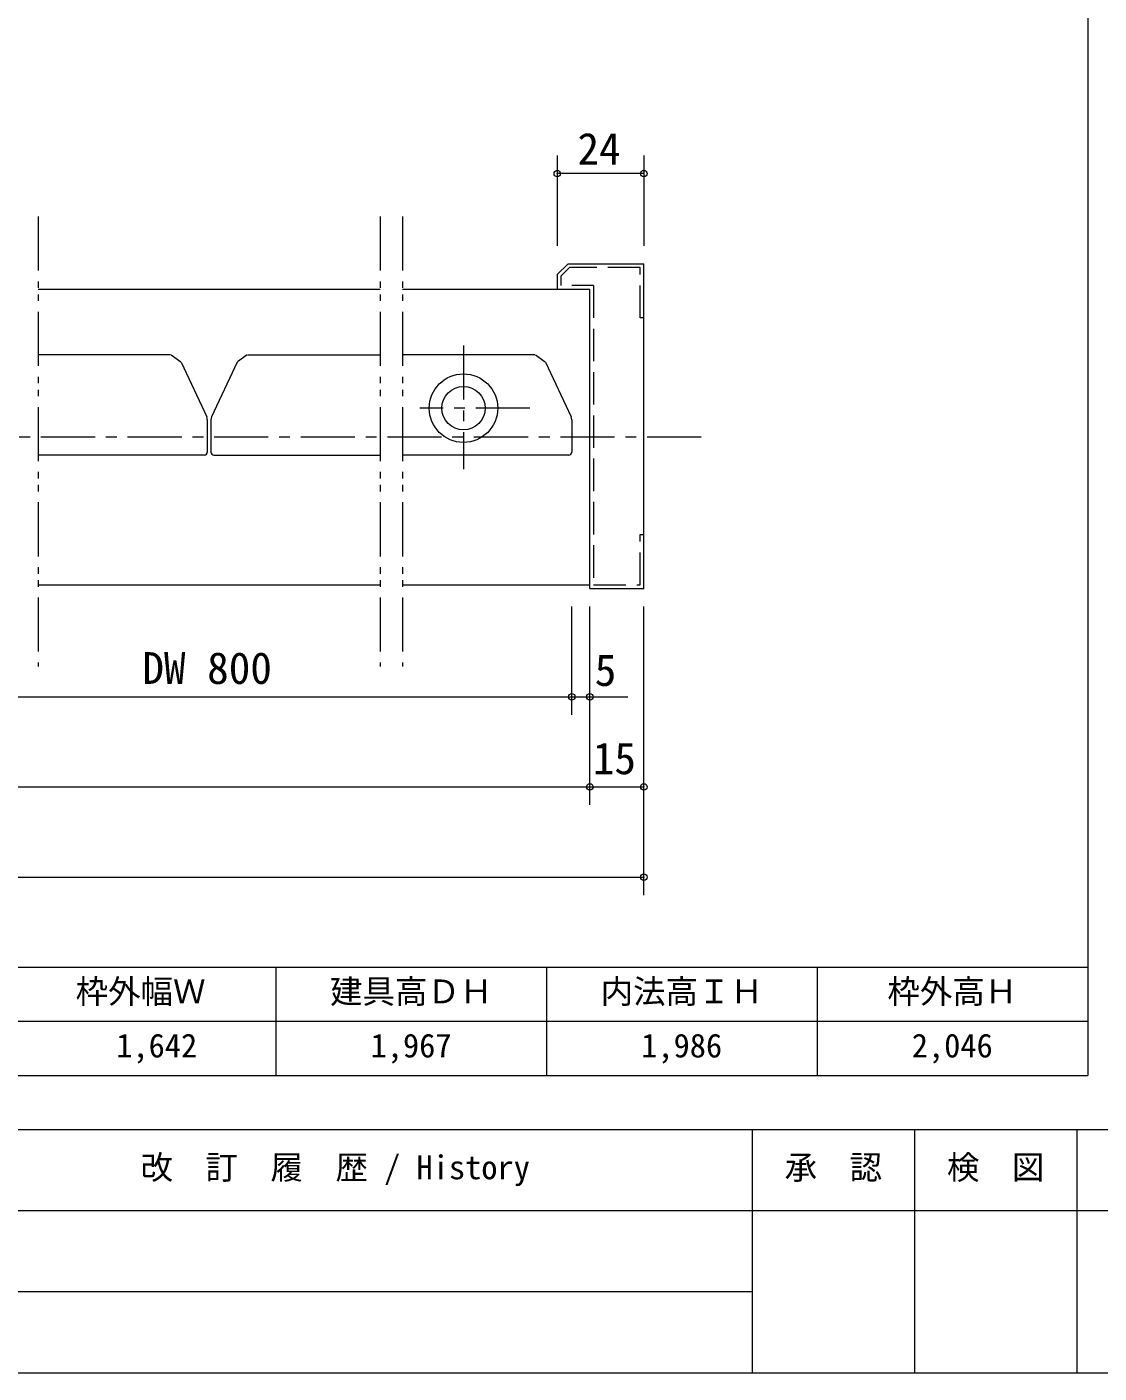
# Model space of a CAD drawing. Units: millimetres on the paper, enlarged 5 times, with parts at other scales. Extents: x -977 to 998, y -673 to 718.
# Drawn here: x -292 to 203, y -673 to -51 of the extents above; entities that cross this region are included whole.
import ezdxf
from ezdxf.enums import TextEntityAlignment as Align

# ---------------------------------------------------------------- set-up
doc = ezdxf.new("R2010")
doc.units = ezdxf.units.MM
doc.header["$LTSCALE"] = 5
doc.header["$PDMODE"] = 32
doc.header["$PDSIZE"] = 3
for name, pattern in [('CHAIN1', [8, 5, -1, 1, -1]), ('DASHED2', [3, 2, -1]), ('DASHED3', [4, 3, -1]), ('DOUBLE_CHAIN1', [8.8, 5, -1, 0.6, -0.6, 0.6, -1])]:
    doc.linetypes.add(name, pattern=pattern)
doc.layers.add('0-0_0', color=7, linetype='Continuous', lineweight=18)
doc.layers.add('2-1_6', color=3, linetype='Continuous', lineweight=20)
doc.styles.add('ＭＳ ゴシック', font='')
doc.styles.get('ＭＳ ゴシック').set_extended_font_data('MS Gothic')

msp = doc.modelspace()

# ---------------------------------------------------------------- linework, layer by layer
at = {"layer": '0-0_0'}
for p, q in [((197.812, 693.383), (197.812, -535.367)), ((-952.188, -485.367), (197.812, -485.367)), ((-177.188, -485.367), (-177.188, -535.367)), ((-52.188, -485.367), (-52.188, -535.367)), ((72.812, -485.367), (72.812, -535.367)), ((-952.188, -510.367), (197.812, -510.367)), ((-952.188, -535.367), (197.812, -535.367)), ((-977.188, -560.367), (997.812, -560.367)), ((42.812, -560.367), (42.812, -672.867)), ((117.812, -560.367), (117.812, -672.867)), ((192.812, -560.367), (192.812, -672.867)), ((997.812, -597.867), (-577.188, -597.867)), ((42.812, -635.367), (-577.188, -635.367)), ((997.812, -672.867), (-977.188, -672.867))]:
    msp.add_line(p, q, dxfattribs=at)
at = {"layer": '2-1_6', "color": 4, "lineweight": 9}
for p, q in [((-47.188, -110.437), (-47.188, -152.103)), ((-7.188, -110.437), (-7.188, -152.103)), ((-7.188, -118.77), (-47.188, -118.77)), ((-40.521, -368.77), (-40.521, -318.77)), ((-32.188, -410.437), (-32.188, -318.77)), ((-7.188, -452.103), (-7.188, -318.77)), ((-738.39, -360.437), (-14.613, -360.437)), ((-747.188, -402.103), (-7.188, -402.103)), ((-747.188, -443.77), (-7.188, -443.77))]:
    msp.add_line(p, q, dxfattribs=at)
at = {"layer": '2-1_6', "color": 7, "linetype": 'DOUBLE_CHAIN1'}
for p, q in [((-286.979, -138.592), (-286.979, -346.521)), ((-129.063, -138.592), (-129.063, -346.521)), ((-118.646, -138.592), (-118.646, -346.521))]:
    msp.add_line(p, q, dxfattribs=at)
at = {"layer": '2-1_6', "color": 1, "lineweight": 18}
for p, q in [((-47.188, -165.437), (-42.188, -160.437)), ((-42.188, -160.437), (-7.188, -160.437)), ((-7.188, -310.437), (-7.188, -160.437)), ((-47.188, -165.437), (-47.188, -172.103)), ((-47.188, -172.103), (-32.188, -172.103)), ((-32.188, -310.437), (-32.188, -172.103)), ((-225.896, -202.437), (-286.979, -202.437)), ((-225.61, -202.527), (-221.088, -205.693)), ((-190.432, -202.527), (-194.954, -205.693)), ((-190.145, -202.437), (-129.063, -202.437)), ((-57.563, -202.437), (-118.646, -202.437)), ((-57.276, -202.527), (-52.755, -205.693)), ((-220.922, -205.891), (-209.135, -231.167)), ((-195.12, -205.891), (-206.907, -231.167)), ((-52.588, -205.891), (-40.802, -231.167)), ((-208.854, -232.435), (-208.854, -247.437)), ((-207.188, -232.435), (-207.188, -247.437)), ((-40.521, -232.435), (-40.521, -247.437)), ((-210.188, -248.77), (-286.979, -248.77)), ((-205.854, -248.77), (-129.063, -248.77)), ((-41.854, -248.77), (-118.646, -248.77)), ((-32.188, -310.437), (-7.188, -310.437))]:
    msp.add_line(p, q, dxfattribs=at)
at = {"layer": '2-1_6', "color": 4, "linetype": 'DASHED3', "lineweight": 9}
for p, q in [((-8.854, -162.103), (-41.497, -162.103)), ((-8.854, -185.437), (-8.854, -162.103)), ((-30.521, -170.437), (-30.521, -308.77)), ((-7.188, -185.437), (-8.854, -185.437))]:
    msp.add_line(p, q, dxfattribs=at)
at = {"layer": '2-1_6', "color": 7, "lineweight": 18}
for p, q in [((-286.979, -172.103), (-129.063, -172.103)), ((-118.646, -172.103), (-32.188, -172.103)), ((-286.979, -308.77), (-129.063, -308.77)), ((-118.646, -308.77), (-32.188, -308.77))]:
    msp.add_line(p, q, dxfattribs=at)
at = {"layer": '2-1_6', "color": 4, "linetype": 'DASHED2', "lineweight": 9}
msp.add_line((-30.521, -170.437), (-45.521, -170.437), dxfattribs=at)
at = {"layer": '2-1_6', "color": 4, "linetype": 'CHAIN1', "lineweight": 9}
for p, q in [((-90.521, -198.154), (-90.521, -255.243)), ((-59.888, -227.103), (-110.71, -227.103)), ((19.303, -240.437), (-769.284, -240.437))]:
    msp.add_line(p, q, dxfattribs=at)
at = {"layer": '2-1_6', "color": 4, "linetype": 'DASHED2', "lineweight": 9}
msp.add_lwpolyline([(-41.497, -162.103), (-45.521, -166.127), (-45.521, -170.437)], dxfattribs=at)
at = {"layer": '2-1_6', "color": 4, "linetype": 'DASHED3', "lineweight": 9}
msp.add_lwpolyline([(-30.521, -308.77), (-8.854, -308.77), (-8.854, -285.437), (-7.188, -285.437)], dxfattribs=at)
at = {"layer": '2-1_6', "color": 1, "lineweight": 18}
for radius in [15.833, 10]:
    msp.add_circle((-90.521, -227.103), radius, dxfattribs=at)
for centre, radius, start, end in [((-211.854, -232.435), 3, 0, 25), ((-204.188, -232.435), 3, 155, 180), ((-43.521, -232.435), 3, 0, 25), ((-210.188, -247.437), 1.333, 270, 0), ((-205.854, -247.437), 1.333, 180, 270), ((-41.854, -247.437), 1.333, 270, 0)]:
    msp.add_arc(centre, radius, start, end, dxfattribs=at)
at = {"layer": '2-1_6', "color": 4}
for p in [(-47.188, -118.77), (-7.188, -118.77), (-40.521, -360.437), (-32.188, -360.437), (-32.188, -402.103), (-7.188, -402.103), (-7.188, -443.77)]:
    msp.add_point(p, dxfattribs=at)

# ---------------------------------------------------------------- texts
at = {"layer": '0-0_0', "style": 'ＭＳ ゴシック'}
for s, p in [('枠外幅Ｗ', (-269.688, -505.367)), ('建具高ＤＨ', (-152.188, -505.367)), ('内法高ＩＨ', (-27.188, -505.367)), ('枠外高Ｈ', (105.312, -505.367)), ('1,642', (-250.938, -530.367)), ('1,967', (-133.438, -530.367)), ('1,986', (-8.438, -530.367)), ('2,046', (116.562, -530.367)), ('改\u3000訂\u3000履\u3000歴 / History', (-239.688, -586.617)), ('承\u3000認', (57.812, -586.617)), ('検\u3000図', (132.812, -586.617))]:
    msp.add_text(s, height=11, dxfattribs=at).set_placement(p, align=Align.BOTTOM_LEFT)
at = {"layer": '2-1_6', "color": 7, "style": 'ＭＳ ゴシック'}
for s, p in [('24', (-37.864, -118.984)), ('DW 800', (-238.854, -358.892)), ('5', (-29.898, -359.839)), ('15', (-30.801, -400.618))]:
    msp.add_text(s, height=14.66, dxfattribs=at).set_placement(p, align=Align.BOTTOM_LEFT)

doc.saveas('drawing.dxf')
